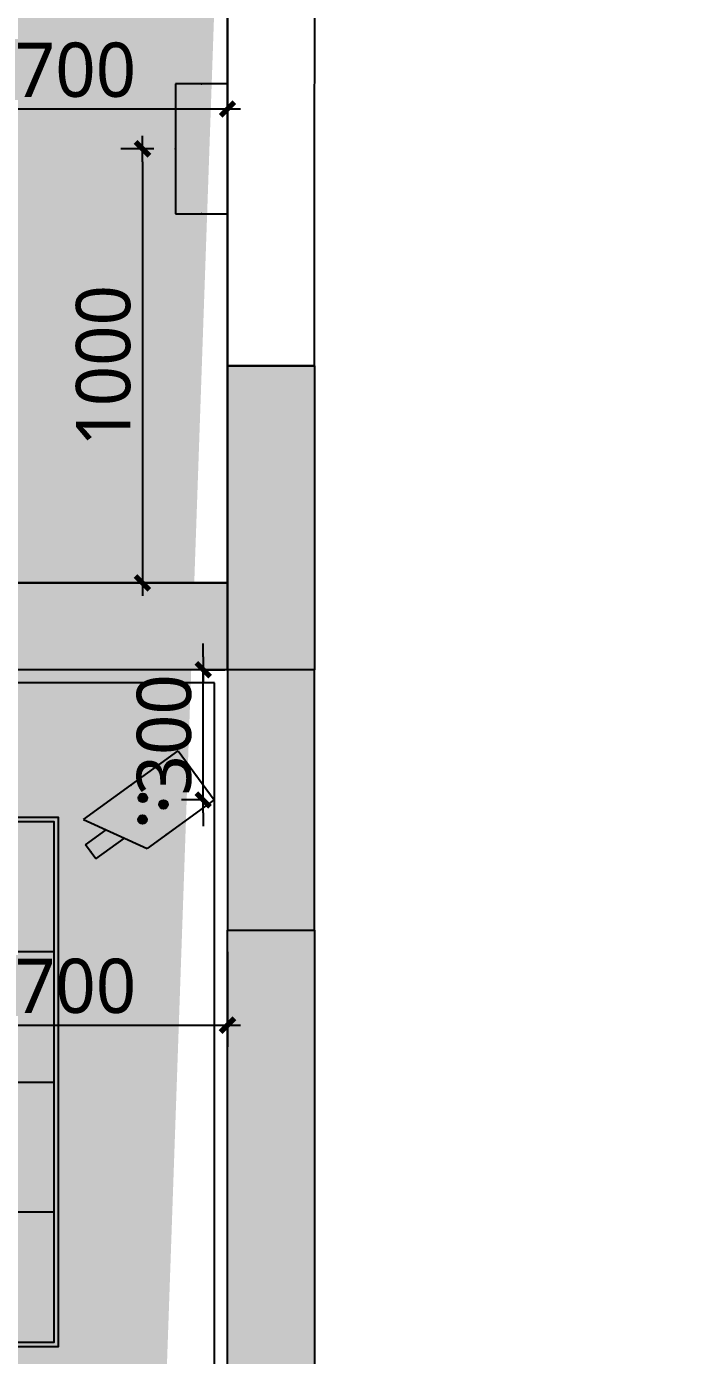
# Model space of a CAD drawing. Extents: x 3443499 to 7125205, y -1700016 to -264854.
# Drawn here: x 3453236 to 3454749, y -971052 to -967990 of the extents above; entities that cross this region are included whole.
import ezdxf

# ---------------------------------------------------------------- set-up
doc = ezdxf.new("R2010")
doc.units = 0
doc.header["$LTSCALE"] = 1000
doc.header["$MEASUREMENT"] = 0
doc.linetypes.add('DASH', pattern=[0.35, 0.25, -0.1])
doc.layers.get('0').update_dxf_attribs({"linetype": 'CONTINUOUS'})
doc.layers.get('Defpoints').update_dxf_attribs({"linetype": 'CONTINUOUS'})
for name, color, linetype in [('A-填充', 251, 'CONTINUOUS'), ('A-墙体', 255, 'CONTINUOUS'), ('A-结构', 4, 'CONTINUOUS'), ('A-结构柱', 255, 'CONTINUOUS'), ('C-消防点位', 54, 'CONTINUOUS'), ('E-天花填充', 251, 'CONTINUOUS'), ('E-天花空调', 1, 'CONTINUOUS'), ('E-天花结构', 4, 'CONTINUOUS'), ('E-天花辅助2', 54, 'CONTINUOUS')]:
    doc.layers.add(name, color=color, linetype=linetype)
doc.styles.add('_TCH_LABEL', font='COMPLEX', dxfattribs={"bigfont": 'GBCBIG'})
doc.styles.get("Standard").update_dxf_attribs({"font": 'gbenor.shx', "bigfont": 'gbcbig.shx'})
doc.styles.add('微软雅黑', font='msyh.ttf')
doc.dimstyles.new('K-SMD-50', dxfattribs={"dimscale": 50, "dimtxt": 2.5, "dimasz": 0.6, "dimexe": 1, "dimexo": 1, "dimgap": 0.5, "dimtad": 1, "dimdec": 0, "dimrnd": 5, "dimdsep": 46, "dimtxsty": '微软雅黑', "dimblk": 'YQTICK', "dimcen": 0, "dimclrd": 1, "dimclre": 1, "dimclrt": 1, "dimadec": 1, "dimazin": 2, "dimtfac": 1, "dimtdec": 0, "dimtix": 1, "dimtmove": 1, "dimatfit": 2, "dimldrblk": 'A', "dimfxl": 4, "dimfxlon": 1, "dimtolj": 1, "dimtzin": 0, "dimarcsym": 0})

# ---------------------------------------------------------------- blocks, each defined once
blk = doc.blocks.new('YQTICK')
at = {"color": 1}
blk.add_line((-1, 0), (1, 0), dxfattribs=at)
at = {"color": 1, "const_width": 0.4}
blk.add_lwpolyline([(0.53, 0.53), (-0.53, -0.53)], dxfattribs=at)
blk = doc.blocks.new('*D308')
at = {"layer": 'Defpoints', "color": 0, "transparency": 16777216}
for p in [(3453698.7, -970071.7), (3453698.7, -970290.5), (3452998.6, -970421.7)]:
    blk.add_point(p, dxfattribs=at)
at = {"layer": 'E-天花空调', "color": 1, "lineweight": -2, "transparency": 16777216}
for p, q in [((3453698.7, -970121.7), (3453698.7, -970340.5)), ((3452998.6, -970371.7), (3452998.6, -970240.5)), ((3453028.6, -970290.5), (3453668.7, -970290.5))]:
    blk.add_line(p, q, dxfattribs=at)
at = {"layer": 'E-天花空调', "color": 1, "lineweight": -2, "transparency": 16777216, "xscale": 30, "yscale": 30, "zscale": 30, "rotation": 180}
blk.add_blockref('YQTICK', (3452998.6, -970290.5), dxfattribs=at)
at = {"layer": 'E-天花空调', "color": 1, "lineweight": -2, "transparency": 16777216, "xscale": 30, "yscale": 30, "zscale": 30}
blk.add_blockref('YQTICK', (3453698.7, -970290.5), dxfattribs=at)
at = {"layer": 'E-天花空调', "color": 1, "transparency": 16777216, "insert": (3453348.7, -970200.9), "char_height": 125, "attachment_point": 5, "style": '微软雅黑'}
blk.add_mtext('\\A1;700', dxfattribs=at)
blk = doc.blocks.new('A')
at = {"color": 1}
for p, q in [((-1.44, 1.15), (-1.09, 1.44)), ((-1.44, 1.15), (-0.37, 0)), ((-1.09, 1.44), (0, 0)), ((-0.37, 0), (-2.13, 0)), ((-1.44, -1.15), (-0.37, 0)), ((-1.09, -1.44), (0, 0)), ((-1.44, -1.15), (-1.09, -1.44))]:
    blk.add_line(p, q, dxfattribs=at)
for points in [[(-1.44, 1.15), (-1.09, 1.44), (-0.37, 0), (0, 0)], [(-1.44, -1.15), (-1.09, -1.44), (-0.37, 0), (0, 0)]]:
    blk.add_solid(points, dxfattribs=at)
blk = doc.blocks.new('$equip$00001465')
for p, q in [((-0.6, 0.35), (-0.2, -0.35)), ((-0.6, 0.35), (0.75, 0.35)), ((0.75, 0.35), (0.75, -0.35)), ((-0.75, 0.1), (-0.457, 0.1)), ((-0.75, -0.1), (-0.75, 0.1)), ((-0.75, -0.1), (-0.343, -0.1)), ((0.75, -0.35), (-0.2, -0.35))]:
    blk.add_line(p, q)
for centre in [(0.1, 0.15), (-0.05, -0.05), (0.25, -0.05)]:
    blk.add_circle(centre, 0.05)
for p in [(0.075, 0.35), (-0.75, 0), (0.75, 0), (0.075, -0.35)]:
    blk.add_point(p)
for points in [[(0.057, 0.175), (0.143, 0.175), (0.05, 0.15), (0.15, 0.15)], [(0.075, 0.193), (0.125, 0.193), (0.057, 0.175), (0.143, 0.175)], [(0.1, 0.2), (0.1, 0.2), (0.075, 0.193), (0.125, 0.193)], [(-0.05, 0), (-0.05, 0), (-0.075, -0.007), (-0.025, -0.007)], [(0.057, 0.125), (0.143, 0.125), (0.05, 0.15), (0.15, 0.15)], [(0.075, 0.107), (0.125, 0.107), (0.057, 0.125), (0.143, 0.125)], [(0.1, 0.1), (0.1, 0.1), (0.075, 0.107), (0.125, 0.107)], [(0.25, 0), (0.25, 0), (0.225, -0.007), (0.275, -0.007)], [(-0.093, -0.025), (-0.007, -0.025), (-0.1, -0.05), (0, -0.05)], [(-0.093, -0.075), (-0.007, -0.075), (-0.1, -0.05), (0, -0.05)], [(-0.075, -0.007), (-0.025, -0.007), (-0.093, -0.025), (-0.007, -0.025)], [(-0.075, -0.093), (-0.025, -0.093), (-0.093, -0.075), (-0.007, -0.075)], [(-0.05, -0.1), (-0.05, -0.1), (-0.075, -0.093), (-0.025, -0.093)], [(0.207, -0.025), (0.293, -0.025), (0.2, -0.05), (0.3, -0.05)], [(0.207, -0.075), (0.293, -0.075), (0.2, -0.05), (0.3, -0.05)], [(0.225, -0.007), (0.275, -0.007), (0.207, -0.025), (0.293, -0.025)], [(0.225, -0.093), (0.275, -0.093), (0.207, -0.075), (0.293, -0.075)], [(0.25, -0.1), (0.25, -0.1), (0.225, -0.093), (0.275, -0.093)]]:
    blk.add_solid(points)
at = {"flags": 9}
blk.add_attdef('A', (-0.016, -0.016), '', height=0.00002, dxfattribs=at)
blk = doc.blocks.new('$equip$00001413')
for p, q in [((0.75, 0.6), (-0.75, 0.6)), ((-0.75, 0.6), (-0.75, 0)), ((0.75, 0), (0.75, 0.6)), ((-0.75, 0), (0.75, 0))]:
    blk.add_line(p, q)
for p in [(0, 0.6), (-0.75, 0.3), (0.75, 0.3), (0, 0)]:
    blk.add_point(p)
at = {"style": '_TCH_LABEL', "flags": 9}
blk.add_attdef('A', (0, 0), '', height=0.00002, dxfattribs=at)
blk = doc.blocks.new('*D351')
at = {"layer": 'Defpoints', "color": 0, "transparency": 16777216}
for p in [(3453642.6, -969471.7), (3453642.6, -969471.7), (3453667.6, -969771.8)]:
    blk.add_point(p, dxfattribs=at)
at = {"layer": 'E-天花空调', "color": 1, "lineweight": -2, "transparency": 16777216}
for p, q in [((3453642.6, -969441.7), (3453642.6, -969411.7)), ((3453642.6, -969471.7), (3453692.6, -969471.7)), ((3453642.6, -969771.8), (3453642.6, -969471.7)), ((3453642.6, -969771.8), (3453592.6, -969771.8)), ((3453642.6, -969801.8), (3453642.6, -969831.8))]:
    blk.add_line(p, q, dxfattribs=at)
at = {"layer": 'E-天花空调', "color": 1, "lineweight": -2, "transparency": 16777216, "xscale": 30, "yscale": 30, "zscale": 30}
for p, rotation in [((3453642.6, -969471.7), 270), ((3453642.6, -969771.8), 90)]:
    blk.add_blockref('YQTICK', p, dxfattribs=dict(at, rotation=rotation))
at = {"layer": 'E-天花空调', "color": 1, "transparency": 16777216, "insert": (3453553, -969621.7), "char_height": 125, "attachment_point": 5, "rotation": 90, "style": '微软雅黑'}
blk.add_mtext('\\A1;300', dxfattribs=at)
blk = doc.blocks.new('*D358')
at = {"layer": 'Defpoints', "color": 0, "transparency": 16777216}
for p in [(3453578.8, -968271.7), (3453502.8, -969271.7), (3453578.8, -969271.7)]:
    blk.add_point(p, dxfattribs=at)
at = {"layer": 'E-天花空调', "color": 1, "lineweight": -2, "transparency": 16777216}
for p, q in [((3453528.8, -968271.7), (3453452.8, -968271.7)), ((3453502.8, -968301.7), (3453502.8, -969241.7)), ((3453528.8, -969271.7), (3453452.8, -969271.7))]:
    blk.add_line(p, q, dxfattribs=at)
at = {"layer": 'E-天花空调', "color": 1, "lineweight": -2, "transparency": 16777216, "xscale": 30, "yscale": 30, "zscale": 30}
for p, rotation in [((3453502.8, -968271.7), 90), ((3453502.8, -969271.7), 270)]:
    blk.add_blockref('YQTICK', p, dxfattribs=dict(at, rotation=rotation))
at = {"layer": 'E-天花空调', "color": 1, "transparency": 16777216, "insert": (3453412.9, -968771.7), "char_height": 125, "attachment_point": 5, "rotation": 90, "style": '微软雅黑'}
blk.add_mtext('\\A1;1000', dxfattribs=at)
blk = doc.blocks.new('*D363')
at = {"layer": 'Defpoints', "color": 0, "transparency": 16777216}
for p in [(3453698.6, -968179.9), (3453698.6, -968471.8), (3452998.5, -968521.7)]:
    blk.add_point(p, dxfattribs=at)
at = {"layer": 'E-天花空调', "color": 1, "lineweight": -2, "transparency": 16777216}
for p, q in [((3452998.5, -968471.7), (3452998.5, -968129.9)), ((3453698.6, -968421.8), (3453698.6, -968129.9)), ((3453028.5, -968179.9), (3453668.6, -968179.9))]:
    blk.add_line(p, q, dxfattribs=at)
at = {"layer": 'E-天花空调', "color": 1, "lineweight": -2, "transparency": 16777216, "xscale": 30, "yscale": 30, "zscale": 30, "rotation": 180}
blk.add_blockref('YQTICK', (3452998.5, -968179.9), dxfattribs=at)
at = {"layer": 'E-天花空调', "color": 1, "lineweight": -2, "transparency": 16777216, "xscale": 30, "yscale": 30, "zscale": 30}
blk.add_blockref('YQTICK', (3453698.6, -968179.9), dxfattribs=at)
at = {"layer": 'E-天花空调', "color": 1, "transparency": 16777216, "insert": (3453348.5, -968090.3), "char_height": 125, "attachment_point": 5, "style": '微软雅黑'}
blk.add_mtext('\\A1;700', dxfattribs=at)

msp = doc.modelspace()

# ---------------------------------------------------------------- hatches: boundary and pattern name
at = {"layer": 'A-墙体'}
h = msp.add_hatch(color=252, dxfattribs=at)
h.dxf.hatch_style = 1
h.paths.add_polyline_path([(3451198.7, -969271.7), (3451098.5, -969271.7), (3451098.7, -968771.7), (3450898.5, -968771.7), (3450898.3, -969471.7), (3451198.7, -969471.7)], flags=17)
h.paths.add_polyline_path([(3445398.6, -972771.7), (3451048.5, -972771.7), (3451048.5, -973071.7), (3445398.6, -973071.7)])
h.paths.add_polyline_path([(3445198.6, -971571.8), (3445398.6, -971571.8), (3445398.6, -973071.7), (3445198.6, -973071.7)])
h.paths.add_polyline_path([(3453548.7, -971571.8), (3452948.8, -971571.8), (3452948.8, -971371.7), (3453548.7, -971371.7)])
h.paths.add_polyline_path([(3451248.8, -971571.8), (3451848.8, -971571.8), (3451848.8, -971371.8), (3451248.8, -971371.8)])
h.paths.add_polyline_path([(3450898.6, -965771.8), (3451098.6, -965771.8), (3451098.6, -967071.7), (3450898.6, -967071.7)])
h.paths.add_polyline_path([(3452398.7, -969271.7), (3453698.4, -969271.7), (3453698.4, -969471.7), (3452398.7, -969471.7)])
h.paths.add_polyline_path([(3445398.6, -969871.7), (3446148.5, -969871.7), (3446148.5, -970071.7), (3445398.6, -970071.7)])
h.paths.add_polyline_path([(3447648.5, -969871.7), (3448398.5, -969871.7), (3448398.5, -970071.7), (3447648.5, -970071.7)])
h.paths.add_polyline_path([(3448398.6, -965671.7), (3448598.6, -965671.7), (3448598.6, -967271.7), (3448398.6, -967271.7)])
h.paths.add_polyline_path([(3448798.6, -965271.7), (3450648.8, -965271.7), (3450648.8, -965471.7), (3448798.6, -965471.7)])
h.paths.add_polyline_path([(3450898.6, -963971.8), (3451098.8, -963971.8), (3451098.8, -965271.8), (3450898.6, -965271.8)])
h.paths.add_polyline_path([(3451223.8, -963671.7), (3453573.8, -963671.7), (3453573.8, -963871.7), (3451223.8, -963871.7)])
h.paths.add_polyline_path([(3453698.6, -963971.8), (3453898.7, -963971.8), (3453898.7, -965271.8), (3453698.6, -965271.8)])
h.paths.add_polyline_path([(3453698.6, -967071.7), (3453898.5, -967071.7), (3453898.5, -965771.8), (3453698.6, -965771.8)])
h.paths.add_polyline_path([(3453698.5, -968771.8), (3453898.7, -968771.8), (3453898.7, -969471.7), (3453698.5, -969471.7)])
h.paths.add_polyline_path([(3453698.7, -970071.7), (3453898.7, -970071.7), (3453898.7, -971371.7), (3453698.7, -971371.7)])
h.paths.add_polyline_path([(3451448.5, -973471.7), (3453348.7, -973471.7), (3453348.7, -973671.7), (3451448.5, -973671.7)])
h.paths.add_polyline_path([(3451198.7, -969471.7), (3451198.7, -969271.7), (3451098.5, -969271.7), (3451098.7, -968771.7), (3450898.5, -968771.7), (3450898.3, -969471.7)])
at = {"layer": 'A-结构柱'}
h = msp.add_hatch(color=255, dxfattribs=at)
h.dxf.hatch_style = 1
h.paths.add_polyline_path([(3451098.6, -969471.7), (3450898.6, -969471.7), (3450898.5, -969871.7), (3448398.5, -969871.7), (3448398.5, -970071.7), (3451098.6, -970071.7)], flags=17)
h.paths.add_polyline_path([(3453748.7, -971571.8), (3453898.7, -971571.8), (3453898.7, -971371.8), (3453548.9, -971371.8), (3453548.7, -973471.7), (3453348.7, -973471.7), (3453348.7, -973671.7), (3453748.7, -973671.7)], flags=17)
h.paths.add_polyline_path([(3453698.8, -965271.8), (3454148.8, -965271.8), (3454148.8, -965771.8), (3453698.8, -965771.8)])
h.paths.add_polyline_path([(3453573.8, -963471.8), (3454023.8, -963471.8), (3454023.8, -963971.8), (3453573.8, -963971.8)])
h.paths.add_polyline_path([(3450773.8, -963471.8), (3451223.8, -963471.8), (3451223.8, -963971.8), (3450773.8, -963971.8)])
h.paths.add_polyline_path([(3450648.8, -965271.8), (3451098.6, -965271.8), (3451098.6, -965771.8), (3450648.8, -965771.8)])
h.paths.add_polyline_path([(3448398.8, -965271.7), (3448798.6, -965271.7), (3448798.6, -965671.7), (3448398.8, -965671.7)])
h.paths.add_polyline_path([(3450048.6, -967271.7), (3450898.6, -967271.7), (3450898.6, -967071.7), (3451098.6, -967071.7), (3451098.5, -968771.7), (3450898.6, -968771.7), (3450898.5, -967471.7), (3450048.6, -967471.7)], flags=17)
h.paths.add_polyline_path([(3453898.7, -969471.7), (3453698.8, -969471.7), (3453698.8, -970071.7), (3453898.7, -970071.7)], flags=17)
h.paths.add_polyline_path([(3450898.5, -971571.8), (3450898.5, -971371.8), (3451248.5, -971371.8), (3451248.5, -973471.7), (3451448.5, -973471.7), (3451448.5, -973671.7), (3451048.5, -973671.7), (3451048.5, -971571.8)])
edge = h.paths.add_edge_path()
edge.add_line((3448398.6, -967271.7), (3448848.6, -967271.7))
edge.add_line((3448848.6, -967271.7), (3448848.6, -967471.7))
edge.add_line((3448848.6, -967471.7), (3448598.5, -967471.7))
edge.add_line((3448598.5, -967471.7), (3448598.5, -968771.7))
edge.add_line((3448598.5, -968771.7), (3448398.5, -968771.7))
edge.add_line((3448398.5, -968771.7), (3448398.5, -967271.7))
edge.add_line((3450898.5, -969471.7), (3451098.6, -969471.7))
edge.add_line((3451098.6, -969471.7), (3451098.6, -970071.7))
edge.add_line((3451098.6, -970071.7), (3448398.5, -970071.7))
edge.add_line((3448398.5, -970071.7), (3448398.5, -969871.7))
edge.add_line((3448398.5, -969871.7), (3450898.5, -969871.7))
edge.add_line((3450898.5, -969871.7), (3450898.6, -969471.7))
edge.add_line((3453698.6, -967071.7), (3453898.6, -967071.7))
edge.add_line((3453898.6, -967071.7), (3453898.6, -967271.8))
edge.add_line((3453898.6, -967271.8), (3454748.6, -967271.7))
edge.add_line((3454748.6, -967271.7), (3454748.6, -967471.7))
edge.add_line((3454748.6, -967471.7), (3453898.6, -967471.8))
edge.add_line((3453898.6, -967471.8), (3453898.5, -968771.8))
edge.add_line((3453898.5, -968771.8), (3453698.5, -968771.8))
edge.add_line((3453698.5, -968771.8), (3453698.8, -967071.7))
edge.add_line((3453548.7, -971371.8), (3453898.7, -971371.8))
edge.add_line((3453898.7, -971371.8), (3453898.7, -971571.8))
edge.add_line((3453898.7, -971571.8), (3453748.7, -971571.8))
edge.add_line((3453748.7, -971571.8), (3453748.7, -973671.7))
edge.add_line((3453748.7, -973671.7), (3453348.7, -973671.7))
edge.add_line((3453348.7, -973671.7), (3453348.7, -973471.7))
edge.add_line((3453348.7, -973471.7), (3453548.7, -973471.7))
edge.add_line((3453548.7, -973471.7), (3453548.9, -971371.8))
h.paths.add_polyline_path([(3445398.5, -969871.7), (3445198.6, -969871.7), (3445198.6, -971371.8), (3445198.6, -971571.8), (3445398.6, -971571.8)])
h.paths.add_polyline_path([(3453898.6, -967271.8), (3453898.6, -967271.8), (3453898.6, -967071.7), (3453698.8, -967071.7), (3453698.5, -968771.8), (3453898.5, -968771.8), (3453898.6, -967471.8), (3453898.6, -967471.8)])
h.paths.add_polyline_path([(3448398.5, -967471.7), (3448848.6, -967471.7), (3448848.6, -967271.7), (3448398.5, -967271.7)])

# ---------------------------------------------------------------- linework, layer by layer
at = {"layer": 'A-填充'}
msp.add_lwpolyline([(3453698.4, -969271.7), (3451098.6, -969271.7), (3451098.9, -963971.8), (3451223.8, -963971.8), (3451223.8, -963871.7), (3453573.8, -963871.7), (3453573.8, -963971.8), (3453698.4, -963971.8)], close=True, dxfattribs=at)
at = {"layer": 'A-墙体'}
for points in [[(3453698.5, -968771.8), (3453898.7, -968771.8), (3453898.7, -969471.7), (3453698.5, -969471.7)], [(3452398.7, -969271.7), (3453698.4, -969271.7), (3453698.4, -969471.7), (3452398.7, -969471.7)], [(3453698.7, -970071.7), (3453898.7, -970071.7), (3453898.7, -971371.7), (3453698.7, -971371.7)]]:
    msp.add_lwpolyline(points, close=True, dxfattribs=at)
at = {"layer": 'A-结构'}
for p, q in [((3453668.7, -969501.7), (3452368.7, -969501.7)), ((3453668.7, -971341.8), (3453668.7, -969501.7))]:
    msp.add_line(p, q, dxfattribs=at)
at = {"layer": 'A-结构柱'}
msp.add_lwpolyline([(3453698.6, -967071.7), (3453898.6, -967071.7), (3453898.6, -967271.8), (3453898.6, -967471.8), (3453898.5, -968771.8), (3453698.5, -968771.8), (3453698.8, -967071.7)], dxfattribs=at)
msp.add_lwpolyline([(3453898.7, -969471.7), (3453698.8, -969471.7), (3453698.8, -970071.7), (3453898.7, -970071.7)], close=True, dxfattribs=at)
at = {"layer": 'E-天花填充'}
for p, q in [((3453298.6, -970121.7), (3451498.6, -970121.7)), ((3453298.6, -970721.7), (3451498.6, -970721.7))]:
    msp.add_line(p, q, dxfattribs=at)
at = {"layer": 'E-天花空调', "linetype": 'DASH', "ltscale": 200}
msp.add_line((3451498.6, -970421.7), (3453298.6, -970421.7), dxfattribs=at)
at = {"layer": 'E-天花结构'}
msp.add_lwpolyline([(3451488.6, -969811.7), (3453308.6, -969811.7), (3453308.6, -971031.7), (3451488.6, -971031.7)], close=True, dxfattribs=at)
at = {"layer": 'E-天花辅助2'}
msp.add_lwpolyline([(3451498.6, -969821.7), (3453298.6, -969821.7), (3453298.6, -971021.7), (3451498.6, -971021.7)], close=True, dxfattribs=at)

# ---------------------------------------------------------------- block references
at = {"layer": 'C-消防点位', "xscale": 200, "yscale": 200, "zscale": 200}
for name, p, rotation in [('$equip$00001413', (3453698.8, -968271.7), 90.00053394489554), ('$equip$00001465', (3453505, -969803.2), 35.9600173619025)]:
    msp.add_blockref(name, p, dxfattribs=dict(at, rotation=rotation))

# ---------------------------------------------------------------- dimensions: what is measured, and where the dimension line sits
at = {"layer": 'E-天花空调'}
dim = msp.add_linear_dim(base=(3453698.6, -968179.9), p1=(3452998.5, -968521.7), p2=(3453698.6, -968471.8), dimstyle='K-SMD-50', override={"dimfxl": 6}, dxfattribs=at)
dim.commit()
dim.dimension.update_dxf_attribs({"geometry": '*D363', "text_midpoint": (3453348.5, -968090.3)})
dim = msp.add_linear_dim(base=(3453502.8, -969271.7), p1=(3453578.8, -968271.7), p2=(3453578.8, -969271.7), angle=90, dimstyle='K-SMD-50', override={"dimfxl": 6}, dxfattribs=at)
dim.commit()
dim.dimension.update_dxf_attribs({"geometry": '*D358', "text_midpoint": (3453412.9, -968771.7)})
dim = msp.add_linear_dim(base=(3453642.6, -969471.7), p1=(3453667.6, -969771.8), p2=(3453642.6, -969471.7), angle=90, dimstyle='K-SMD-50', dxfattribs=at)
dim.commit()
dim.dimension.update_dxf_attribs({"geometry": '*D351', "text_midpoint": (3453553, -969621.7)})
dim = msp.add_linear_dim(base=(3453698.7, -970290.5), p1=(3452998.6, -970421.7), p2=(3453698.7, -970071.7), dimstyle='K-SMD-50', dxfattribs=at)
dim.commit()
dim.dimension.update_dxf_attribs({"geometry": '*D308', "text_midpoint": (3453348.7, -970200.9)})

doc.saveas('drawing.dxf')
